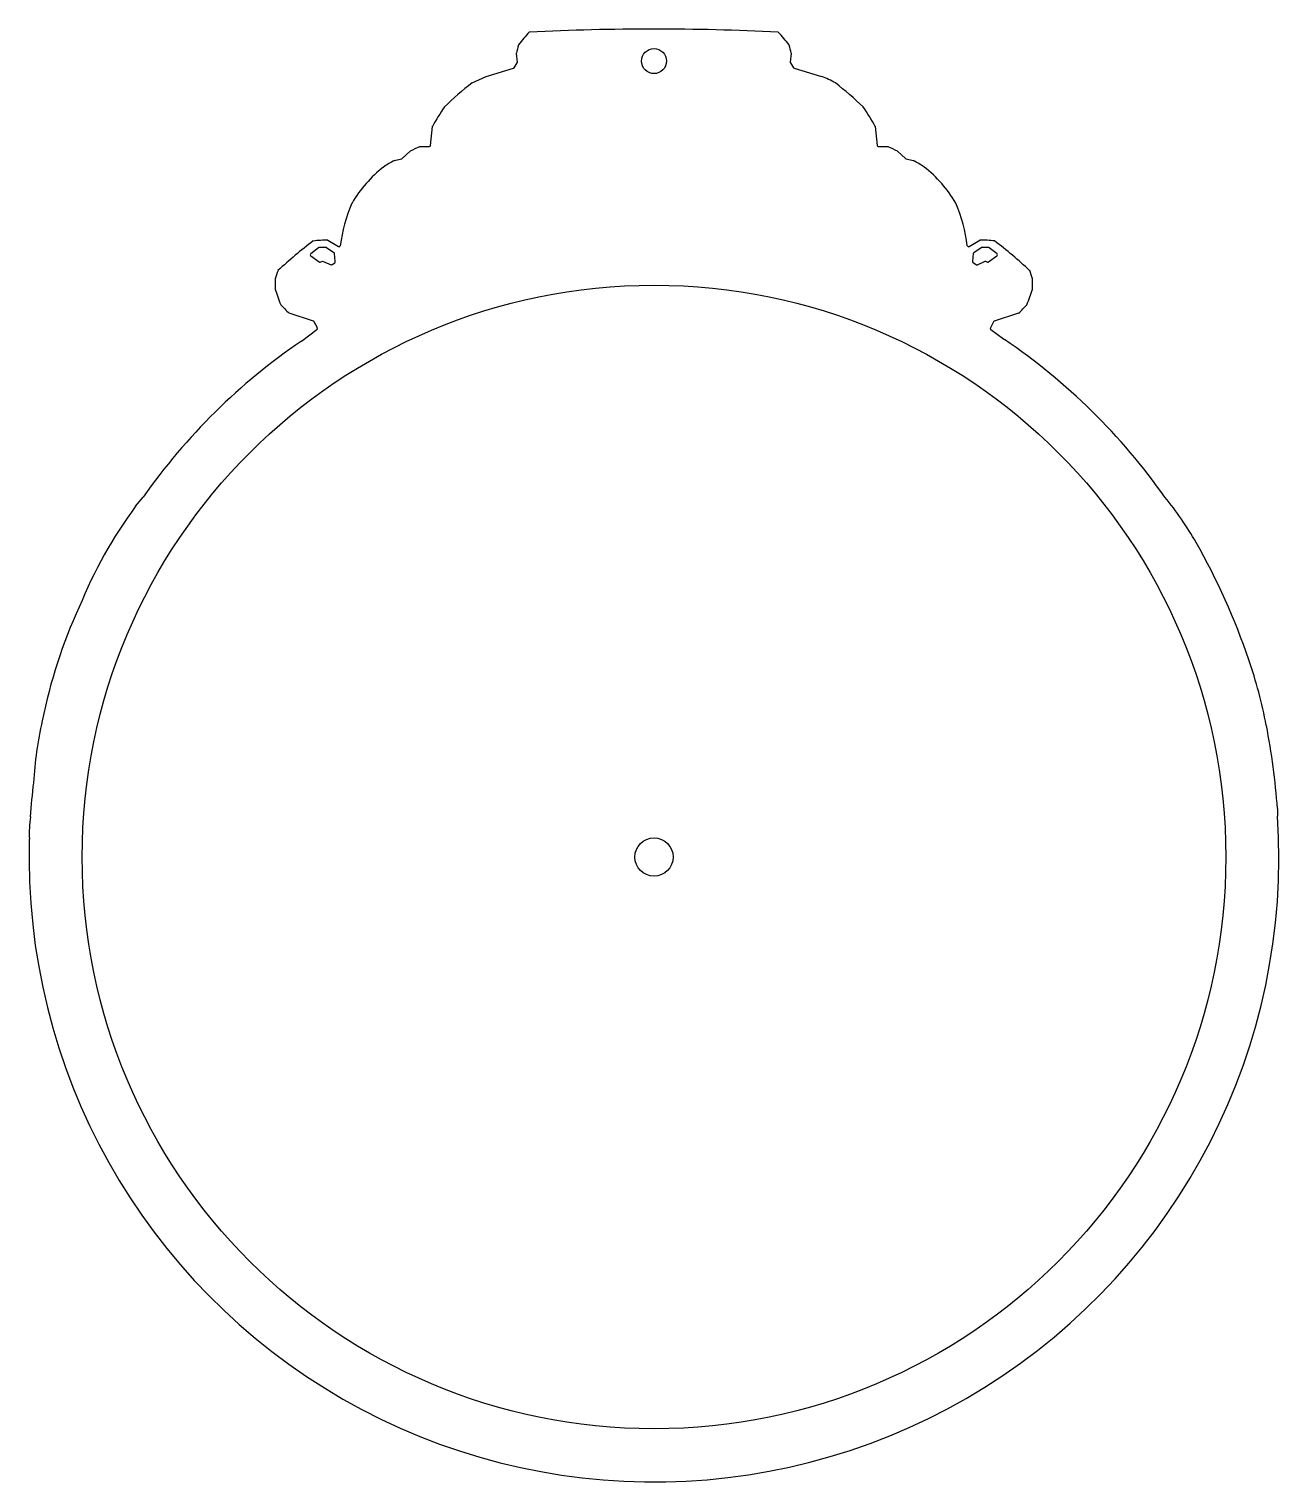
# Model space of a CAD drawing. Header units: millimetres. Extents: x -77 to 77, y -78 to 103.
import ezdxf

# ---------------------------------------------------------------- set-up
doc = ezdxf.new("R2010")
doc.units = ezdxf.units.MM
for name, color, linetype in [('CUT_INNER', 6, 'Continuous'), ('CUT_OUTER', 1, 'Continuous'), ('GUIDE', 3, 'Continuous')]:
    doc.layers.add(name, color=color, linetype=linetype)

msp = doc.modelspace()

# ---------------------------------------------------------------- linework, layer by layer
at = {"layer": 'CUT_INNER'}
for points in [[(-41.62, 75.57), (-42.57, 74.8)], [(-42.57, 74.57), (-41.53, 73.81)], [(-40.71, 75.6), (-41.53, 75.6)], [(-41.39, 73.79), (-41.13, 73.88), (-41.12, 73.88)], [(-41.12, 73.88), (-41.12, 73.88), (-40.05, 73.45)], [(-39.69, 74.95), (-40.63, 75.57)], [(-39.53, 73.85), (-39.62, 74.84)], [(39.59, 74.84), (39.49, 73.86)], [(40.59, 75.57), (39.65, 74.95)], [(40.12, 73.45), (41.08, 73.88), (41.08, 73.88)], [(41.49, 75.6), (40.67, 75.6)], [(41.08, 73.88), (41.09, 73.88), (41.36, 73.79)], [(41.49, 73.81), (42.53, 74.57)], [(42.54, 74.8), (41.58, 75.57)], [(-39.91, 73.47), (-39.58, 73.71)], [(39.56, 73.72), (39.99, 73.46)]]:
    msp.add_lwpolyline(points, dxfattribs=at)
for centre, radius in [((0, 98.71), 1.55), ((0, 0), 2.37)]:
    msp.add_circle(centre, radius, dxfattribs=at)
for centre, start, end in [((-42.48, 74.69), 128.6787, 233.9789), ((-41.53, 75.45), 90, 128.6787), ((-40.71, 75.45), 56.2901, 90), ((-39.77, 74.83), 5.7144, 56.2901), ((39.74, 74.83), 123.7099, 174.2856), ((40.67, 75.45), 90, 123.7099), ((41.49, 75.45), 51.3213, 90), ((42.44, 74.69), 306.0211, 51.3213), ((-41.44, 73.93), 233.9789, 288.4349), ((-40, 73.59), 248.1986, 306.9164), ((-39.67, 73.83), 306.9164, 5.7144), ((39.64, 73.84), 174.2856, 239.0362), ((40.06, 73.59), 239.0362, 293.9785), ((41.4, 73.93), 251.5651, 306.0211)]:
    msp.add_arc(centre, 0.15, start, end, dxfattribs=at)
at = {"layer": 'CUT_OUTER'}
for points in [[(-16.94, 98.58), (-17.04, 99.67), (-17.04, 99.68)], [(17.01, 99.68), (17.01, 99.67), (16.9, 98.58)], [(-22.55, 96.01), (-22.54, 96.01), (-20.83, 96.81), (-20.82, 96.81), (-17.44, 97.83)], [(-17.36, 97.89), (-16.96, 98.48)], [(16.92, 98.48), (17.32, 97.89)], [(17.4, 97.83), (20.79, 96.81)], [(-27.7, 88.23), (-27.48, 90.61), (-27.48, 90.62)], [(27.44, 90.62), (27.44, 90.61), (27.66, 88.23)], [(-32.18, 86.38), (-32.18, 86.38), (-31.3, 86.6)], [(-31.23, 86.63), (-30.23, 87.52), (-30.23, 87.52)], [(-29.08, 88.1), (-29.08, 88.1), (-27.84, 88.1)], [(27.81, 88.1), (29.04, 88.1), (29.05, 88.1)], [(30.19, 87.52), (30.19, 87.52), (31.2, 86.63)], [(31.26, 86.6), (32.14, 86.38), (32.14, 86.38)], [(37.42, 81.1), (37.42, 81.1)], [(-40.43, 76.52), (-40.43, 76.51), (-39.12, 75.71)], [(39.09, 75.71), (40.39, 76.51), (40.4, 76.52)], [(-42.21, 66.45), (-45.25, 67.46), (-45.25, 67.46)], [(45.21, 67.46), (45.21, 67.46), (42.18, 66.45)], [(-43.72, 63.99), (-41.8, 65.43)], [(-41.75, 65.62), (-42.13, 66.37)], [(42.09, 66.37), (41.71, 65.62)], [(41.76, 65.43), (43.33, 64.26), (43.45, 64.17)], [(-64.28, 43.5), (-63.36, 44.63)], [(77.31, 6), (77.33, 5.07)]]:
    msp.add_lwpolyline(points, dxfattribs=at)
for centre, radius, start, end in [((0.21, 87.51), 21.55, 136.5896, 142.2128), ((-0.02, -219.34), 322.02, 87.2552, 92.7448), ((-0.62, 87.19), 22.03, 37.8494, 43.3481), ((-7.24, 98.04), 9.94, 164.4227, 170.5231), ((6.41, 97.86), 10.75, 9.7087, 15.3455), ((-17.48, 97.97), 0.15, 286.6945, 326.3099), ((-17.08, 98.57), 0.15, 326.3099, 5.7144), ((17.05, 98.57), 0.15, 174.2856, 213.6901), ((17.45, 97.97), 0.15, 213.6901, 253.3055), ((5.23, 60.47), 45.11, 128.0145, 133.7983), ((16.13, 84.58), 13.08, 60.8212, 69.1632), ((-8.25, 57.04), 49.64, 46.46, 51.7144), ((-0.59, 75.64), 30.78, 145.6083, 150.8817), ((2.86, 77.07), 28.06, 28.8629, 34.6471), ((-31.33, 86.74), 0.15, 284.0476, 311.6335), ((-23.1, 74.69), 14.68, 114.0471, 119.0505), ((-27.84, 88.25), 0.15, 270, 354.804), ((27.81, 88.25), 0.15, 185.196, 270), ((23.41, 75.37), 13.92, 60.8126, 66.0895), ((31.3, 86.74), 0.15, 228.3451, 255.9638), ((-23.57, 72.94), 16.1, 128.3043, 149.5333), ((-25.89, 74), 13.88, 116.9467, 123.5238), ((24.36, 71.45), 16.84, 57.0403, 62.4613), ((23.54, 72.94), 16.1, 30.4667, 51.6957), ((-19.78, 73.43), 19.27, 156.547, 172.9285), ((19.81, 73.45), 19.19, 7.0389, 23.4768), ((-4.41, 27.02), 62.23, 127.4753, 132.7217), ((-40.27, 59.24), 17.27, 90.5288, 96.6278), ((-39.05, 75.84), 0.15, 238.4008, 347.6559), ((39.01, 75.84), 0.15, 192.3326, 301.5859), ((40.2, 58.58), 17.94, 83.4849, 89.3585), ((9.93, 33.63), 53.6, 46.8511, 52.9419), ((-37.22, 69.02), 10.11, 158.4724, 164.6381), ((35.54, 68.47), 11.84, 15.8127, 21.0767), ((-35.86, 71.07), 11.12, 176.7501, 183.252), ((-24.67, 77.22), 23.31, 196.9032, 201.9861), ((29.38, 75.53), 18.27, 337.3336, 343.8175), ((35.23, 71.07), 11.72, 356.9135, 3.0844), ((-34.58, 79.16), 15.83, 222.3602, 227.6406), ((34.13, 79.59), 16.43, 312.4328, 317.5232), ((-42.26, 66.3), 0.15, 26.5651, 71.5737), ((-41.89, 65.55), 0.15, 306.8668, 26.5651), ((41.85, 65.55), 0.15, 153.4349, 233.1301), ((42.22, 66.3), 0.15, 108.4306, 153.4349), ((-0.01, 0.01), 77.49, 124.3439, 144.8437), ((0, 0), 77.5, 35.1601, 55.8985), ((-17.88, 9.32), 57.63, 143.6275, 157.903), ((27.81, 15.98), 45.66, 30.311, 38.8692), ((-5.78, -2.49), 83.98, 18.7169, 29.6204), ((-13.09, 4.28), 64.03, 155.3314, 168.6325), ((21.52, 6.12), 55.36, 10.6143, 19.3443), ((-29.25, 6.38), 47.78, 167.2843, 176.5943), ((-8.69, -0.21), 86.23, 4.1304, 11.052), ((-0.95, 0.09), 76.55, 173.1486, 176.3229), ((0, 0), 77.5, 178.3469, 3.7545), ((-62.38, 2.91), 15.1, 172.0726, 182.5754)]:
    msp.add_arc(centre, radius, start, end, dxfattribs=at)
at = {"layer": 'GUIDE'}
msp.add_circle((0, 0), 70.91, dxfattribs=at)

doc.saveas('drawing.dxf')
